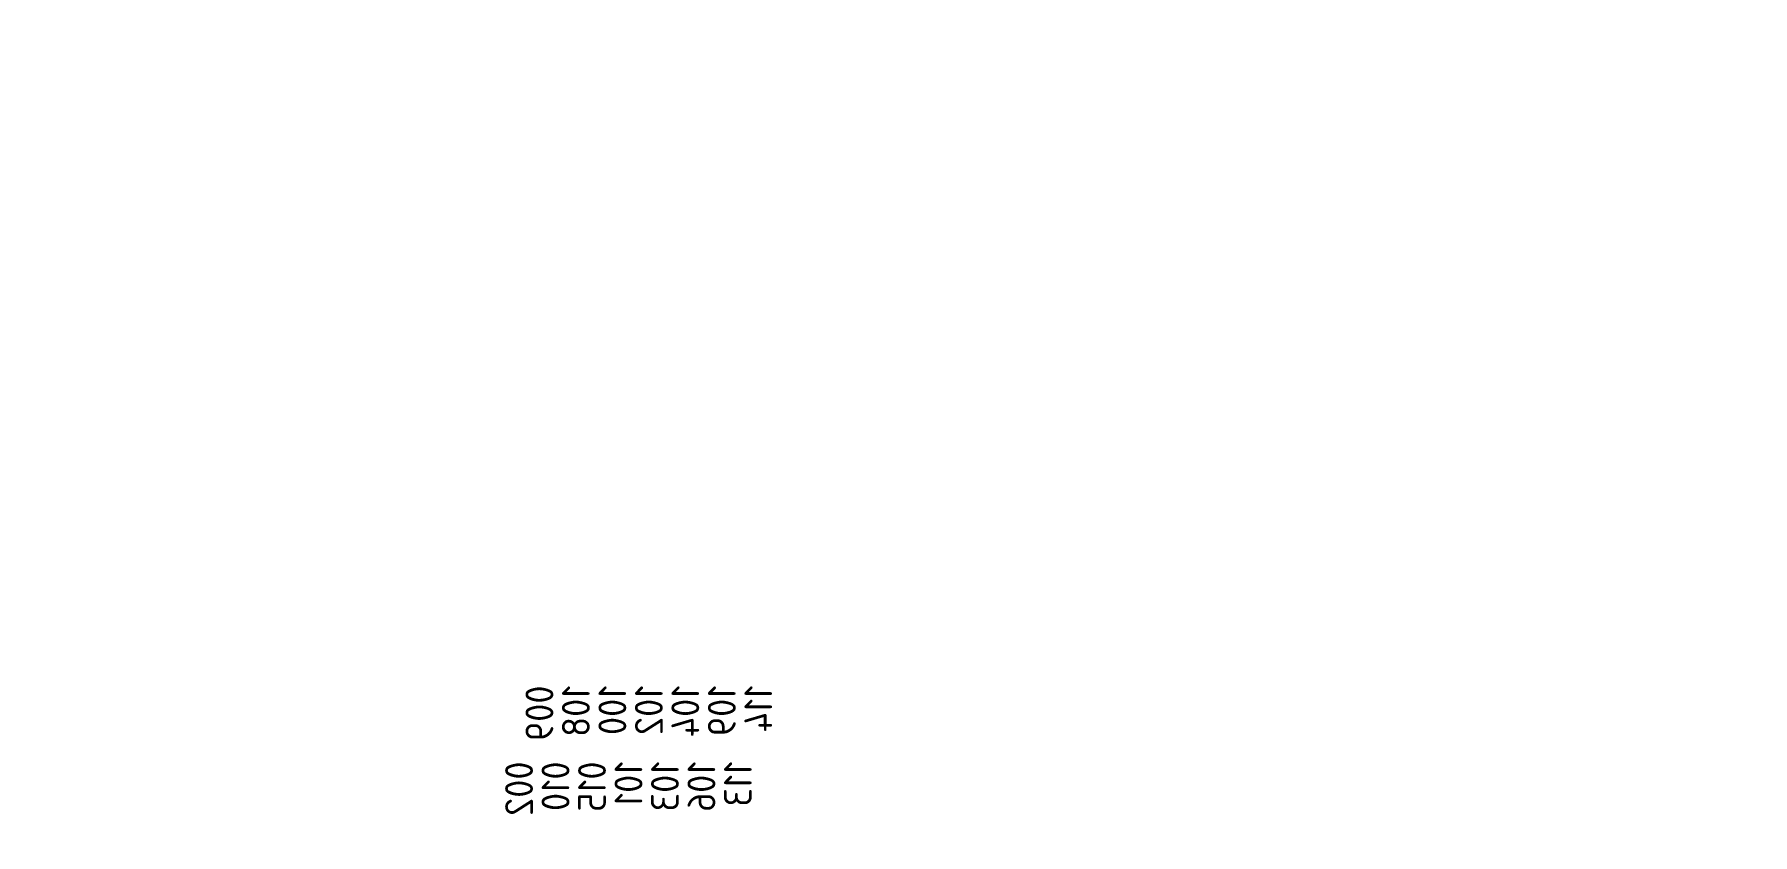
# Model space of a CAD drawing. Header units: millimetres. Extents: x -381 to 5246, y -687 to 1102.
# Drawn here: x 5152.2 to 5246.5, y 1058.4 to 1102.3 of the extents above; entities that cross this region are included whole.
import ezdxf

# ---------------------------------------------------------------- set-up
doc = ezdxf.new("R2010")
doc.units = ezdxf.units.MM
doc.header["$LTSCALE"] = 50
doc.header["$MEASUREMENT"] = 0
doc.layers.add('BottomSilkLayer', color=7, linetype='Continuous')
doc.styles.get("Standard").update_dxf_attribs({"font": 'tssdeng.shx', "width": 0.7, "bigfont": 'tssdchn.shx'})

msp = doc.modelspace()

# ---------------------------------------------------------------- texts
at = {"layer": 'BottomSilkLayer', "text_generation_flag": 2}
for s, p in [('009', (5180.701, 1066.625)), ('108', (5182.701, 1066.625)), ('100', (5184.701, 1066.625)), ('102', (5186.701, 1066.625)), ('104', (5188.701, 1066.625)), ('109', (5190.701, 1066.625)), ('114', (5192.701, 1066.625)), ('002', (5179.584, 1062.46)), ('010', (5181.584, 1062.46)), ('015', (5183.584, 1062.46)), ('101', (5185.584, 1062.46)), ('103', (5187.584, 1062.46)), ('106', (5189.584, 1062.46)), ('113', (5191.584, 1062.46))]:
    msp.add_text(s, height=1.524, rotation=90, dxfattribs=at).set_placement(p)

doc.saveas('drawing.dxf')
